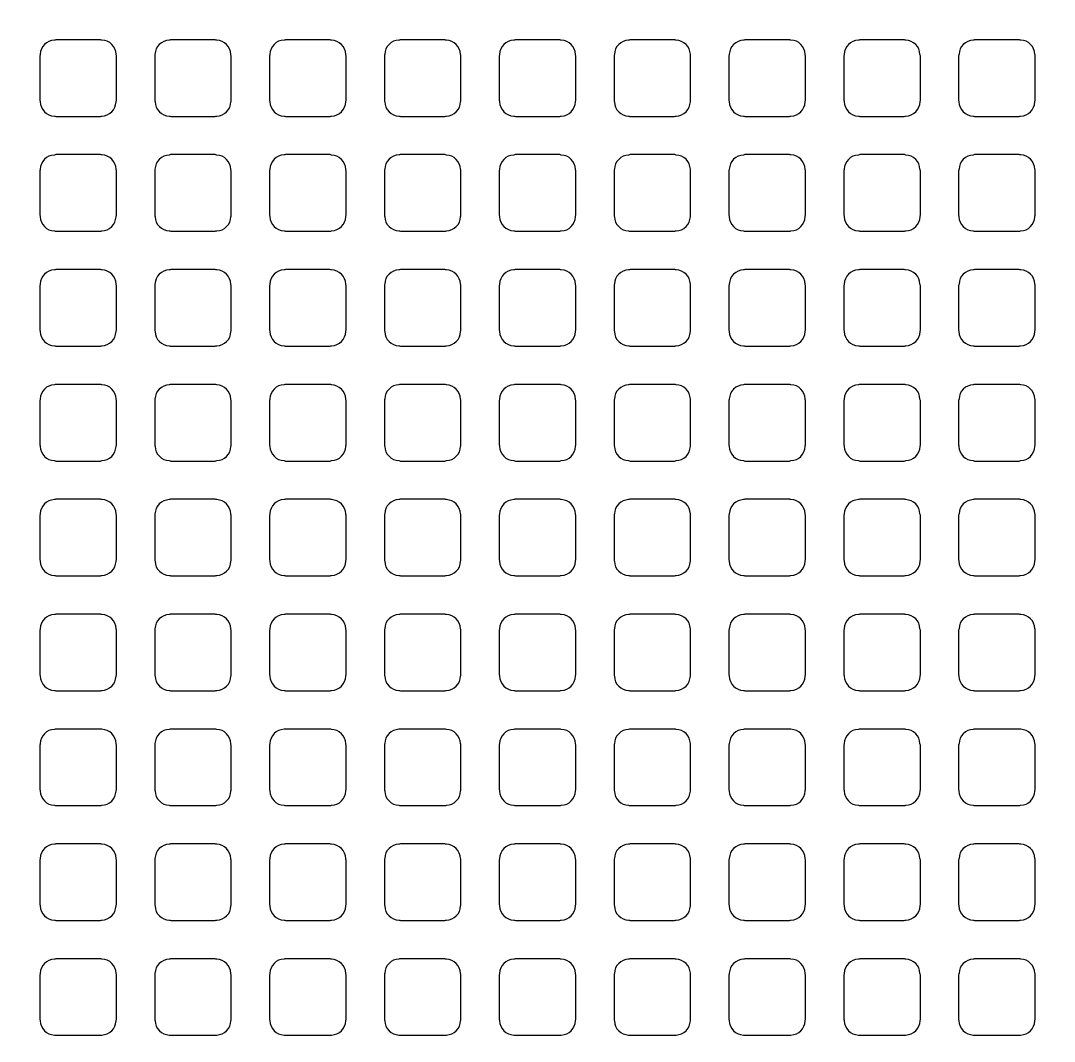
# Model space of a CAD drawing. Extents: x 0 to 248, y 0 to 175.
# Drawn here: x 87.295 to 88.666, y 141.885 to 143.239 of the extents above; entities that cross this region are included whole.
import ezdxf

# ---------------------------------------------------------------- set-up
doc = ezdxf.new("R2010")
doc.units = 0
doc.layers.add('gbr-dxf', color=7, linetype='Continuous')

msp = doc.modelspace()

# ---------------------------------------------------------------- linework, layer by layer
at = {"layer": 'gbr-dxf', "linetype": 'Continuous'}
for points in [[(90.6261, 141.6599), (89.0545, 143.2315, -0.013659), (89.0516, 143.2343, -0.077228), (87.4341, 145.4462, -0.009209), (87.433, 145.4484), (87.2735, 145.7594, -0.008596)], [(87.2755, 145.3647, 0.006915), (87.3941, 145.1431, 0.283708), (87.4129, 145.1336, -0.042373), (87.4133, 145.1336), (87.438, 145.1366, -0.318565), (87.4639, 145.1226, 0.008601), (87.6205, 144.8539, -0.030858), (87.6221, 144.8512, 0.00782), (87.7725, 144.6118, -0.028261), (87.774, 144.6095, 0.034835), (88.5327, 143.604, -0.014848), (88.5336, 143.6031, 0.017277), (88.96, 143.146, -0.023954), (88.9618, 143.1444), (89.3066, 142.7996), (89.3068, 142.7993), (89.4463, 142.6599), (89.4465, 142.6596), (89.9162, 142.19), (89.9164, 142.1897), (90.0559, 142.0503), (90.0561, 142.05), (90.5258, 141.5804)]]:
    msp.add_lwpolyline(points, format="xyb", dxfattribs=at)
for points in [[(87.3202, 143.1329, -0.098843), (87.3206, 143.131, 0.393729), (87.3395, 143.1121, -0.09841), (87.3414, 143.1117), (87.4006, 143.1117, -0.095462), (87.4024, 143.1121, 0.393729), (87.4213, 143.1309, -0.09841), (87.4218, 143.1328), (87.4218, 143.1923, -0.089302), (87.4214, 143.194, 0.393729), (87.4025, 143.2129, -0.088868), (87.4008, 143.2132), (87.3413, 143.2132, -0.092621), (87.3395, 143.2128, 0.393729), (87.3207, 143.194, -0.101678), (87.3202, 143.192)], [(87.4726, 143.1331, -0.10699), (87.4731, 143.131, 0.393729), (87.4919, 143.1121, -0.104195), (87.494, 143.1117), (87.5529, 143.1117, -0.101214), (87.5549, 143.1121, 0.393729), (87.5738, 143.131, -0.101678), (87.5742, 143.1329), (87.5742, 143.1919, -0.104567), (87.5737, 143.1939, 0.393729), (87.5549, 143.2128, -0.095482), (87.553, 143.2132), (87.4938, 143.2132, -0.098843), (87.4919, 143.2128, 0.393729), (87.473, 143.1939, -0.09841), (87.4726, 143.192)], [(87.625, 143.1328, -0.095462), (87.6255, 143.131, 0.393729), (87.6443, 143.1121, -0.101678), (87.6463, 143.1117), (87.7054, 143.1117, -0.098843), (87.7073, 143.1121, 0.393729), (87.7261, 143.131, -0.101678), (87.7266, 143.1329), (87.7266, 143.1919, -0.104567), (87.7261, 143.1939, 0.393729), (87.7072, 143.2128, -0.09841), (87.7053, 143.2132), (87.6461, 143.2132, -0.089302), (87.6443, 143.2129, 0.393729), (87.6255, 143.194, -0.09841), (87.625, 143.1921)], [(87.7774, 143.1329, -0.098843), (87.7779, 143.131, 0.393729), (87.7967, 143.1121, -0.101678), (87.7987, 143.1117), (87.8578, 143.1117, -0.098843), (87.8597, 143.1121, 0.393729), (87.8785, 143.131, -0.09841), (87.879, 143.1329), (87.879, 143.192, -0.101214), (87.8785, 143.1939, 0.393729), (87.8596, 143.2128, -0.09841), (87.8577, 143.2132), (87.7985, 143.2132, -0.089302), (87.7967, 143.2129, 0.393729), (87.7779, 143.194, -0.101678), (87.7774, 143.192)], [(87.9298, 143.133, -0.104567), (87.9303, 143.131, 0.393729), (87.9491, 143.1121, -0.104195), (87.9512, 143.1117), (88.0101, 143.1117, -0.101214), (88.0121, 143.1121, 0.393729), (88.031, 143.131, -0.092282), (88.0314, 143.1328), (88.0314, 143.1921, -0.095462), (88.0309, 143.1939, 0.393729), (88.0121, 143.2128, -0.095482), (88.0102, 143.2132), (87.951, 143.2132, -0.098843), (87.9491, 143.2128, 0.393729), (87.9302, 143.1939, -0.095482), (87.9298, 143.1921)], [(88.0822, 143.1328, -0.098843), (88.0826, 143.1309, 0.393729), (88.1015, 143.1121, -0.095482), (88.1033, 143.1117), (88.1625, 143.1117, -0.104567), (88.1645, 143.1121, 0.393729), (88.1834, 143.131, -0.09841), (88.1838, 143.1329), (88.1838, 143.192, -0.101214), (88.1834, 143.194, 0.393729), (88.1645, 143.2128, -0.092282), (88.1627, 143.2132), (88.1033, 143.2132, -0.095462), (88.1015, 143.2128, 0.393729), (88.0826, 143.1939, -0.101678), (88.0822, 143.192)], [(88.2346, 143.1328, -0.092621), (88.235, 143.131, 0.393729), (88.2539, 143.1121, -0.09841), (88.2558, 143.1117), (88.315, 143.1117, -0.095462), (88.3168, 143.1121, 0.393729), (88.3357, 143.1309, -0.104195), (88.3362, 143.1329), (88.3362, 143.1921, -0.095462), (88.3358, 143.194, 0.393729), (88.3169, 143.2129, -0.088868), (88.3152, 143.2132), (88.2557, 143.2132, -0.092621), (88.2539, 143.2128, 0.393729), (88.2351, 143.194, -0.095482), (88.2346, 143.1921)], [(88.387, 143.133, -0.101214), (88.3875, 143.131, 0.393729), (88.4063, 143.1121, -0.104195), (88.4084, 143.1117), (88.4673, 143.1117, -0.101214), (88.4693, 143.1121, 0.393729), (88.4882, 143.131, -0.095482), (88.4886, 143.1328), (88.4886, 143.192, -0.098843), (88.4881, 143.1939, 0.393729), (88.4693, 143.2128, -0.095482), (88.4674, 143.2132), (88.4082, 143.2132, -0.098843), (88.4063, 143.2128, 0.393729), (88.3874, 143.1939, -0.092282), (88.387, 143.1921)], [(88.5394, 143.1329, -0.098843), (88.5398, 143.131, 0.393729), (88.5587, 143.1121, -0.09841), (88.5606, 143.1117), (88.6198, 143.1117, -0.095462), (88.6216, 143.1121, 0.393729), (88.6405, 143.1309, -0.09841), (88.641, 143.1328), (88.641, 143.1923, -0.089302), (88.6406, 143.194, 0.393729), (88.6217, 143.2129, -0.088868), (88.62, 143.2132), (88.5605, 143.2132, -0.092621), (88.5587, 143.2128, 0.393729), (88.5399, 143.194, -0.101678), (88.5394, 143.192)], [(87.3202, 142.9805, -0.098843), (87.3206, 142.9786, 0.393729), (87.3395, 142.9597, -0.095482), (87.3413, 142.9593), (87.4007, 142.9593, -0.092621), (87.4024, 142.9597, 0.393729), (87.4213, 142.9785, -0.09841), (87.4218, 142.9804), (87.4218, 143.0399, -0.089302), (87.4214, 143.0416, 0.393729), (87.4025, 143.0605, -0.092282), (87.4007, 143.0609), (87.3414, 143.0609, -0.095462), (87.3395, 143.0604, 0.393729), (87.3207, 143.0416, -0.101678), (87.3202, 143.0396)], [(87.4726, 142.9807, -0.10699), (87.4731, 142.9786, 0.393729), (87.4919, 142.9597, -0.101678), (87.4939, 142.9593), (87.553, 142.9593, -0.098843), (87.5549, 142.9597, 0.393729), (87.5738, 142.9786, -0.101678), (87.5742, 142.9805), (87.5742, 143.0395, -0.104567), (87.5737, 143.0415, 0.393729), (87.5549, 143.0604, -0.09841), (87.553, 143.0609), (87.4938, 143.0609, -0.101214), (87.4919, 143.0604, 0.393729), (87.473, 143.0415, -0.09841), (87.4726, 143.0396)], [(87.625, 142.9804, -0.095462), (87.6255, 142.9786, 0.393729), (87.6443, 142.9597, -0.09841), (87.6462, 142.9593), (87.7054, 142.9593, -0.095462), (87.7073, 142.9597, 0.393729), (87.7261, 142.9786, -0.101678), (87.7266, 142.9805), (87.7266, 143.0395, -0.104567), (87.7261, 143.0415, 0.393729), (87.7072, 143.0604, -0.101678), (87.7053, 143.0609), (87.6461, 143.0609, -0.092621), (87.6443, 143.0605, 0.393729), (87.6255, 143.0416, -0.09841), (87.625, 143.0397)], [(87.7774, 142.9805, -0.098843), (87.7779, 142.9786, 0.393729), (87.7967, 142.9597, -0.09841), (87.7986, 142.9593), (87.8578, 142.9593, -0.095462), (87.8597, 142.9597, 0.393729), (87.8785, 142.9786, -0.09841), (87.879, 142.9805), (87.879, 143.0396, -0.101214), (87.8785, 143.0415, 0.393729), (87.8596, 143.0604, -0.101678), (87.8577, 143.0609), (87.7985, 143.0609, -0.092621), (87.7967, 143.0605, 0.393729), (87.7779, 143.0416, -0.101678), (87.7774, 143.0396)], [(87.9298, 142.9806, -0.104567), (87.9303, 142.9786, 0.393729), (87.9491, 142.9597, -0.101678), (87.9511, 142.9593), (88.0102, 142.9593, -0.098843), (88.0121, 142.9597, 0.393729), (88.031, 142.9786, -0.092282), (88.0314, 142.9804), (88.0314, 143.0397, -0.095462), (88.0309, 143.0415, 0.393729), (88.0121, 143.0604, -0.09841), (88.0102, 143.0609), (87.951, 143.0609, -0.101214), (87.9491, 143.0604, 0.393729), (87.9302, 143.0415, -0.095482), (87.9298, 143.0397)], [(88.0822, 142.9804, -0.098843), (88.0826, 142.9785, 0.393729), (88.1015, 142.9597, -0.092282), (88.1033, 142.9593), (88.1626, 142.9593, -0.101214), (88.1645, 142.9597, 0.393729), (88.1834, 142.9786, -0.09841), (88.1838, 142.9805), (88.1838, 143.0396, -0.101214), (88.1834, 143.0416, 0.393729), (88.1645, 143.0604, -0.095482), (88.1626, 143.0609), (88.1034, 143.0609, -0.098843), (88.1015, 143.0604, 0.393729), (88.0826, 143.0415, -0.101678), (88.0822, 143.0396)], [(88.2346, 142.9804, -0.092621), (88.235, 142.9786, 0.393729), (88.2539, 142.9597, -0.095482), (88.2557, 142.9593), (88.3151, 142.9593, -0.092621), (88.3168, 142.9597, 0.393729), (88.3357, 142.9785, -0.104195), (88.3362, 142.9805), (88.3362, 143.0397, -0.095462), (88.3358, 143.0416, 0.393729), (88.3169, 143.0605, -0.092282), (88.3151, 143.0609), (88.2558, 143.0609, -0.095462), (88.2539, 143.0604, 0.393729), (88.2351, 143.0416, -0.095482), (88.2346, 143.0397)], [(88.387, 142.9806, -0.101214), (88.3875, 142.9786, 0.393729), (88.4063, 142.9597, -0.101678), (88.4083, 142.9593), (88.4674, 142.9593, -0.098843), (88.4693, 142.9597, 0.393729), (88.4882, 142.9786, -0.095482), (88.4886, 142.9804), (88.4886, 143.0396, -0.098843), (88.4881, 143.0415, 0.393729), (88.4693, 143.0604, -0.09841), (88.4674, 143.0609), (88.4082, 143.0609, -0.101214), (88.4063, 143.0604, 0.393729), (88.3874, 143.0415, -0.092282), (88.387, 143.0397)], [(88.5394, 142.9805, -0.098843), (88.5398, 142.9786, 0.393729), (88.5587, 142.9597, -0.095482), (88.5605, 142.9593), (88.6199, 142.9593, -0.092621), (88.6216, 142.9597, 0.393729), (88.6405, 142.9785, -0.09841), (88.641, 142.9804), (88.641, 143.0399, -0.089302), (88.6406, 143.0416, 0.393729), (88.6217, 143.0605, -0.092282), (88.6199, 143.0609), (88.5606, 143.0609, -0.095462), (88.5587, 143.0604, 0.393729), (88.5399, 143.0416, -0.101678), (88.5394, 143.0396)], [(87.3202, 142.8281, -0.098843), (87.3206, 142.8262, 0.393729), (87.3395, 142.8073, -0.092282), (87.3413, 142.8069), (87.4007, 142.8069, -0.089302), (87.4024, 142.8073, 0.393729), (87.4213, 142.8261, -0.09841), (87.4218, 142.828), (87.4218, 142.8875, -0.089302), (87.4214, 142.8892, 0.393729), (87.4025, 142.9081, -0.095482), (87.4007, 142.9085), (87.3414, 142.9085, -0.098843), (87.3395, 142.908, 0.393729), (87.3207, 142.8892, -0.101678), (87.3202, 142.8872)], [(87.4726, 142.8283, -0.10699), (87.4731, 142.8262, 0.393729), (87.4919, 142.8073, -0.09841), (87.4938, 142.8069), (87.553, 142.8069, -0.095462), (87.5549, 142.8073, 0.393729), (87.5738, 142.8262, -0.101678), (87.5742, 142.8281), (87.5742, 142.8871, -0.104567), (87.5737, 142.8891, 0.393729), (87.5549, 142.908, -0.101678), (87.5529, 142.9085), (87.4939, 142.9085, -0.104567), (87.4919, 142.908, 0.393729), (87.473, 142.8891, -0.09841), (87.4726, 142.8872)], [(87.625, 142.828, -0.095462), (87.6255, 142.8262, 0.393729), (87.6443, 142.8073, -0.095482), (87.6462, 142.8069), (87.7055, 142.8069, -0.092621), (87.7073, 142.8073, 0.393729), (87.7261, 142.8262, -0.101678), (87.7266, 142.8281), (87.7266, 142.8871, -0.104567), (87.7261, 142.8891, 0.393729), (87.7072, 142.908, -0.104195), (87.7052, 142.9085), (87.6462, 142.9085, -0.095462), (87.6443, 142.9081, 0.393729), (87.6255, 142.8892, -0.09841), (87.625, 142.8873)], [(87.7774, 142.8281, -0.098843), (87.7779, 142.8262, 0.393729), (87.7967, 142.8073, -0.095482), (87.7986, 142.8069), (87.8579, 142.8069, -0.092621), (87.8597, 142.8073, 0.393729), (87.8785, 142.8262, -0.09841), (87.879, 142.8281), (87.879, 142.8872, -0.101214), (87.8785, 142.8891, 0.393729), (87.8596, 142.908, -0.104195), (87.8576, 142.9085), (87.7986, 142.9085, -0.095462), (87.7967, 142.9081, 0.393729), (87.7779, 142.8892, -0.101678), (87.7774, 142.8872)], [(87.9298, 142.8282, -0.104567), (87.9303, 142.8262, 0.393729), (87.9491, 142.8073, -0.09841), (87.951, 142.8069), (88.0102, 142.8069, -0.095462), (88.0121, 142.8073, 0.393729), (88.031, 142.8262, -0.092282), (88.0314, 142.828), (88.0314, 142.8873, -0.095462), (88.0309, 142.8891, 0.393729), (88.0121, 142.908, -0.101678), (88.0101, 142.9085), (87.9511, 142.9085, -0.104567), (87.9491, 142.908, 0.393729), (87.9302, 142.8891, -0.095482), (87.9298, 142.8873)], [(88.0822, 142.828, -0.098843), (88.0826, 142.8261, 0.393729), (88.1015, 142.8073, -0.088868), (88.1032, 142.8069), (88.1626, 142.8069, -0.098843), (88.1645, 142.8073, 0.393729), (88.1834, 142.8262, -0.09841), (88.1838, 142.8281), (88.1838, 142.8872, -0.101214), (88.1834, 142.8892, 0.393729), (88.1645, 142.908, -0.09841), (88.1626, 142.9085), (88.1034, 142.9085, -0.101214), (88.1015, 142.908, 0.393729), (88.0826, 142.8891, -0.101678), (88.0822, 142.8872)], [(88.2346, 142.828, -0.092621), (88.235, 142.8262, 0.393729), (88.2539, 142.8073, -0.092282), (88.2557, 142.8069), (88.3151, 142.8069, -0.089302), (88.3168, 142.8073, 0.393729), (88.3357, 142.8261, -0.104195), (88.3362, 142.8281), (88.3362, 142.8873, -0.095462), (88.3358, 142.8892, 0.393729), (88.3169, 142.9081, -0.095482), (88.3151, 142.9085), (88.2558, 142.9085, -0.098843), (88.2539, 142.908, 0.393729), (88.2351, 142.8892, -0.095482), (88.2346, 142.8873)], [(88.387, 142.8282, -0.101214), (88.3875, 142.8262, 0.393729), (88.4063, 142.8073, -0.09841), (88.4082, 142.8069), (88.4674, 142.8069, -0.095462), (88.4693, 142.8073, 0.393729), (88.4882, 142.8262, -0.095482), (88.4886, 142.828), (88.4886, 142.8872, -0.098843), (88.4881, 142.8891, 0.393729), (88.4693, 142.908, -0.101678), (88.4673, 142.9085), (88.4083, 142.9085, -0.104567), (88.4063, 142.908, 0.393729), (88.3874, 142.8891, -0.092282), (88.387, 142.8873)], [(88.5394, 142.8281, -0.098843), (88.5398, 142.8262, 0.393729), (88.5587, 142.8073, -0.092282), (88.5605, 142.8069), (88.6199, 142.8069, -0.089302), (88.6216, 142.8073, 0.393729), (88.6405, 142.8261, -0.09841), (88.641, 142.828), (88.641, 142.8875, -0.089302), (88.6406, 142.8892, 0.393729), (88.6217, 142.9081, -0.095482), (88.6199, 142.9085), (88.5606, 142.9085, -0.098843), (88.5587, 142.908, 0.393729), (88.5399, 142.8892, -0.101678), (88.5394, 142.8872)], [(87.3202, 142.6757, -0.098843), (87.3206, 142.6738, 0.393729), (87.3395, 142.6549, -0.101678), (87.3414, 142.6544), (87.4005, 142.6544, -0.098843), (87.4024, 142.6549, 0.393729), (87.4213, 142.6737, -0.09841), (87.4218, 142.6756), (87.4218, 142.7351, -0.089302), (87.4214, 142.7368, 0.393729), (87.4025, 142.7557, -0.09841), (87.4006, 142.7561), (87.3415, 142.7561, -0.101214), (87.3395, 142.7556, 0.393729), (87.3207, 142.7368, -0.101678), (87.3202, 142.7348)], [(87.4726, 142.6759, -0.10699), (87.4731, 142.6738, 0.393729), (87.4919, 142.6549, -0.107228), (87.494, 142.6544), (87.5529, 142.6544, -0.104567), (87.5549, 142.6549, 0.393729), (87.5738, 142.6738, -0.101678), (87.5742, 142.6757), (87.5742, 142.7347, -0.104567), (87.5737, 142.7367, 0.393729), (87.5549, 142.7556, -0.104195), (87.5529, 142.7561), (87.4939, 142.7561, -0.10699), (87.4919, 142.7556, 0.393729), (87.473, 142.7367, -0.09841), (87.4726, 142.7348)], [(87.625, 142.6756, -0.095462), (87.6255, 142.6738, 0.393729), (87.6443, 142.6549, -0.104195), (87.6463, 142.6544), (87.7053, 142.6544, -0.101214), (87.7073, 142.6549, 0.393729), (87.7261, 142.6738, -0.101678), (87.7266, 142.6757), (87.7266, 142.7347, -0.104567), (87.7261, 142.7367, 0.393729), (87.7072, 142.7556, -0.107228), (87.7052, 142.7561), (87.6462, 142.7561, -0.098843), (87.6443, 142.7557, 0.393729), (87.6255, 142.7368, -0.09841), (87.625, 142.7349)], [(87.7774, 142.6757, -0.098843), (87.7779, 142.6738, 0.393729), (87.7967, 142.6549, -0.104195), (87.7987, 142.6544), (87.8577, 142.6544, -0.101214), (87.8597, 142.6549, 0.393729), (87.8785, 142.6738, -0.09841), (87.879, 142.6757), (87.879, 142.7348, -0.101214), (87.8785, 142.7367, 0.393729), (87.8596, 142.7556, -0.107228), (87.8576, 142.7561), (87.7986, 142.7561, -0.098843), (87.7967, 142.7557, 0.393729), (87.7779, 142.7368, -0.101678), (87.7774, 142.7348)], [(87.9298, 142.6758, -0.104567), (87.9303, 142.6738, 0.393729), (87.9491, 142.6549, -0.107228), (87.9512, 142.6544), (88.0101, 142.6544, -0.104567), (88.0121, 142.6549, 0.393729), (88.031, 142.6738, -0.092282), (88.0314, 142.6756), (88.0314, 142.7349, -0.095462), (88.0309, 142.7367, 0.393729), (88.0121, 142.7556, -0.104195), (88.0101, 142.7561), (87.9511, 142.7561, -0.10699), (87.9491, 142.7556, 0.393729), (87.9302, 142.7367, -0.095482), (87.9298, 142.7349)], [(88.0822, 142.6756, -0.098843), (88.0826, 142.6737, 0.393729), (88.1015, 142.6549, -0.09841), (88.1034, 142.6544), (88.1625, 142.6544, -0.10699), (88.1645, 142.6549, 0.393729), (88.1834, 142.6738, -0.09841), (88.1838, 142.6757), (88.1838, 142.7348, -0.101214), (88.1834, 142.7368, 0.393729), (88.1645, 142.7556, -0.101678), (88.1625, 142.7561), (88.1035, 142.7561, -0.104567), (88.1015, 142.7556, 0.393729), (88.0826, 142.7367, -0.101678), (88.0822, 142.7348)], [(88.2346, 142.6756, -0.092621), (88.235, 142.6738, 0.393729), (88.2539, 142.6549, -0.101678), (88.2558, 142.6544), (88.3149, 142.6544, -0.098843), (88.3168, 142.6549, 0.393729), (88.3357, 142.6737, -0.104195), (88.3362, 142.6757), (88.3362, 142.7349, -0.095462), (88.3358, 142.7368, 0.393729), (88.3169, 142.7557, -0.09841), (88.315, 142.7561), (88.2559, 142.7561, -0.101214), (88.2539, 142.7556, 0.393729), (88.2351, 142.7368, -0.095482), (88.2346, 142.7349)], [(88.387, 142.6758, -0.101214), (88.3875, 142.6738, 0.393729), (88.4063, 142.6549, -0.107228), (88.4084, 142.6544), (88.4673, 142.6544, -0.104567), (88.4693, 142.6549, 0.393729), (88.4882, 142.6738, -0.095482), (88.4886, 142.6756), (88.4886, 142.7348, -0.098843), (88.4881, 142.7367, 0.393729), (88.4693, 142.7556, -0.104195), (88.4673, 142.7561), (88.4083, 142.7561, -0.10699), (88.4063, 142.7556, 0.393729), (88.3874, 142.7367, -0.092282), (88.387, 142.7349)], [(88.5394, 142.6757, -0.098843), (88.5398, 142.6738, 0.393729), (88.5587, 142.6549, -0.101678), (88.5606, 142.6544), (88.6197, 142.6544, -0.098843), (88.6216, 142.6549, 0.393729), (88.6405, 142.6737, -0.09841), (88.641, 142.6756), (88.641, 142.7351, -0.089302), (88.6406, 142.7368, 0.393729), (88.6217, 142.7557, -0.09841), (88.6198, 142.7561), (88.5607, 142.7561, -0.101214), (88.5587, 142.7556, 0.393729), (88.5399, 142.7368, -0.101678), (88.5394, 142.7348)], [(87.3202, 142.5233, -0.098843), (87.3206, 142.5214, 0.393729), (87.3395, 142.5025, -0.09841), (87.3414, 142.5021), (87.4006, 142.5021, -0.095462), (87.4024, 142.5025, 0.393729), (87.4213, 142.5213, -0.09841), (87.4218, 142.5232), (87.4218, 142.5827, -0.089302), (87.4214, 142.5844, 0.393729), (87.4025, 142.6033, -0.088868), (87.4008, 142.6036), (87.3413, 142.6036, -0.092621), (87.3395, 142.6032, 0.393729), (87.3207, 142.5844, -0.101678), (87.3202, 142.5824)], [(87.4726, 142.5235, -0.10699), (87.4731, 142.5214, 0.393729), (87.4919, 142.5025, -0.104195), (87.494, 142.5021), (87.5529, 142.5021, -0.101214), (87.5549, 142.5025, 0.393729), (87.5738, 142.5214, -0.101678), (87.5742, 142.5233), (87.5742, 142.5823, -0.104567), (87.5737, 142.5843, 0.393729), (87.5549, 142.6032, -0.095482), (87.553, 142.6036), (87.4938, 142.6036, -0.098843), (87.4919, 142.6032, 0.393729), (87.473, 142.5843, -0.09841), (87.4726, 142.5824)], [(87.625, 142.5232, -0.095462), (87.6255, 142.5214, 0.393729), (87.6443, 142.5025, -0.101678), (87.6463, 142.5021), (87.7054, 142.5021, -0.098843), (87.7073, 142.5025, 0.393729), (87.7261, 142.5214, -0.101678), (87.7266, 142.5233), (87.7266, 142.5823, -0.104567), (87.7261, 142.5843, 0.393729), (87.7072, 142.6032, -0.09841), (87.7053, 142.6036), (87.6461, 142.6036, -0.089302), (87.6443, 142.6033, 0.393729), (87.6255, 142.5844, -0.09841), (87.625, 142.5825)], [(87.7774, 142.5233, -0.098843), (87.7779, 142.5214, 0.393729), (87.7967, 142.5025, -0.101678), (87.7987, 142.5021), (87.8578, 142.5021, -0.098843), (87.8597, 142.5025, 0.393729), (87.8785, 142.5214, -0.09841), (87.879, 142.5233), (87.879, 142.5824, -0.101214), (87.8785, 142.5843, 0.393729), (87.8596, 142.6032, -0.09841), (87.8577, 142.6036), (87.7985, 142.6036, -0.089302), (87.7967, 142.6033, 0.393729), (87.7779, 142.5844, -0.101678), (87.7774, 142.5824)], [(87.9298, 142.5234, -0.104567), (87.9303, 142.5214, 0.393729), (87.9491, 142.5025, -0.104195), (87.9512, 142.5021), (88.0101, 142.5021, -0.101214), (88.0121, 142.5025, 0.393729), (88.031, 142.5214, -0.092282), (88.0314, 142.5232), (88.0314, 142.5825, -0.095462), (88.0309, 142.5843, 0.393729), (88.0121, 142.6032, -0.095482), (88.0102, 142.6036), (87.951, 142.6036, -0.098843), (87.9491, 142.6032, 0.393729), (87.9302, 142.5843, -0.095482), (87.9298, 142.5825)], [(88.0822, 142.5232, -0.098843), (88.0826, 142.5213, 0.393729), (88.1015, 142.5025, -0.095482), (88.1033, 142.5021), (88.1625, 142.5021, -0.104567), (88.1645, 142.5025, 0.393729), (88.1834, 142.5214, -0.09841), (88.1838, 142.5233), (88.1838, 142.5824, -0.101214), (88.1834, 142.5844, 0.393729), (88.1645, 142.6032, -0.092282), (88.1627, 142.6036), (88.1033, 142.6036, -0.095462), (88.1015, 142.6032, 0.393729), (88.0826, 142.5843, -0.101678), (88.0822, 142.5824)], [(88.2346, 142.5232, -0.092621), (88.235, 142.5214, 0.393729), (88.2539, 142.5025, -0.09841), (88.2558, 142.5021), (88.315, 142.5021, -0.095462), (88.3168, 142.5025, 0.393729), (88.3357, 142.5213, -0.104195), (88.3362, 142.5233), (88.3362, 142.5825, -0.095462), (88.3358, 142.5844, 0.393729), (88.3169, 142.6033, -0.088868), (88.3152, 142.6036), (88.2557, 142.6036, -0.092621), (88.2539, 142.6032, 0.393729), (88.2351, 142.5844, -0.095482), (88.2346, 142.5825)], [(88.387, 142.5234, -0.101214), (88.3875, 142.5214, 0.393729), (88.4063, 142.5025, -0.104195), (88.4084, 142.5021), (88.4673, 142.5021, -0.101214), (88.4693, 142.5025, 0.393729), (88.4882, 142.5214, -0.095482), (88.4886, 142.5232), (88.4886, 142.5824, -0.098843), (88.4881, 142.5843, 0.393729), (88.4693, 142.6032, -0.095482), (88.4674, 142.6036), (88.4082, 142.6036, -0.098843), (88.4063, 142.6032, 0.393729), (88.3874, 142.5843, -0.092282), (88.387, 142.5825)], [(88.5394, 142.5233, -0.098843), (88.5398, 142.5214, 0.393729), (88.5587, 142.5025, -0.09841), (88.5606, 142.5021), (88.6198, 142.5021, -0.095462), (88.6216, 142.5025, 0.393729), (88.6405, 142.5213, -0.09841), (88.641, 142.5232), (88.641, 142.5827, -0.089302), (88.6406, 142.5844, 0.393729), (88.6217, 142.6033, -0.088868), (88.62, 142.6036), (88.5605, 142.6036, -0.092621), (88.5587, 142.6032, 0.393729), (88.5399, 142.5844, -0.101678), (88.5394, 142.5824)], [(87.3202, 142.3709, -0.098843), (87.3206, 142.369, 0.393729), (87.3395, 142.3501, -0.095482), (87.3413, 142.3497), (87.4007, 142.3497, -0.092621), (87.4024, 142.3501, 0.393729), (87.4213, 142.3689, -0.09841), (87.4218, 142.3708), (87.4218, 142.4303, -0.089302), (87.4214, 142.432, 0.393729), (87.4025, 142.4509, -0.092282), (87.4007, 142.4513), (87.3414, 142.4513, -0.095462), (87.3395, 142.4508, 0.393729), (87.3207, 142.432, -0.101678), (87.3202, 142.43)], [(87.4726, 142.3711, -0.10699), (87.4731, 142.369, 0.393729), (87.4919, 142.3501, -0.101678), (87.4939, 142.3497), (87.553, 142.3497, -0.098843), (87.5549, 142.3501, 0.393729), (87.5738, 142.369, -0.101678), (87.5742, 142.3709), (87.5742, 142.4299, -0.104567), (87.5737, 142.4319, 0.393729), (87.5549, 142.4508, -0.09841), (87.553, 142.4513), (87.4938, 142.4513, -0.101214), (87.4919, 142.4508, 0.393729), (87.473, 142.4319, -0.09841), (87.4726, 142.43)], [(87.625, 142.3708, -0.095462), (87.6255, 142.369, 0.393729), (87.6443, 142.3501, -0.09841), (87.6462, 142.3497), (87.7054, 142.3497, -0.095462), (87.7073, 142.3501, 0.393729), (87.7261, 142.369, -0.101678), (87.7266, 142.3709), (87.7266, 142.4299, -0.104567), (87.7261, 142.4319, 0.393729), (87.7072, 142.4508, -0.101678), (87.7053, 142.4513), (87.6461, 142.4513, -0.092621), (87.6443, 142.4509, 0.393729), (87.6255, 142.432, -0.09841), (87.625, 142.4301)], [(87.7774, 142.3709, -0.098843), (87.7779, 142.369, 0.393729), (87.7967, 142.3501, -0.09841), (87.7986, 142.3497), (87.8578, 142.3497, -0.095462), (87.8597, 142.3501, 0.393729), (87.8785, 142.369, -0.09841), (87.879, 142.3709), (87.879, 142.43, -0.101214), (87.8785, 142.4319, 0.393729), (87.8596, 142.4508, -0.101678), (87.8577, 142.4513), (87.7985, 142.4513, -0.092621), (87.7967, 142.4509, 0.393729), (87.7779, 142.432, -0.101678), (87.7774, 142.43)], [(87.9298, 142.371, -0.104567), (87.9303, 142.369, 0.393729), (87.9491, 142.3501, -0.101678), (87.9511, 142.3497), (88.0102, 142.3497, -0.098843), (88.0121, 142.3501, 0.393729), (88.031, 142.369, -0.092282), (88.0314, 142.3708), (88.0314, 142.4301, -0.095462), (88.0309, 142.4319, 0.393729), (88.0121, 142.4508, -0.09841), (88.0102, 142.4513), (87.951, 142.4513, -0.101214), (87.9491, 142.4508, 0.393729), (87.9302, 142.4319, -0.095482), (87.9298, 142.4301)], [(88.0822, 142.3708, -0.098843), (88.0826, 142.3689, 0.393729), (88.1015, 142.3501, -0.092282), (88.1033, 142.3497), (88.1626, 142.3497, -0.101214), (88.1645, 142.3501, 0.393729), (88.1834, 142.369, -0.09841), (88.1838, 142.3709), (88.1838, 142.43, -0.101214), (88.1834, 142.432, 0.393729), (88.1645, 142.4508, -0.095482), (88.1626, 142.4513), (88.1034, 142.4513, -0.098843), (88.1015, 142.4508, 0.393729), (88.0826, 142.4319, -0.101678), (88.0822, 142.43)], [(88.2346, 142.3708, -0.092621), (88.235, 142.369, 0.393729), (88.2539, 142.3501, -0.095482), (88.2557, 142.3497), (88.3151, 142.3497, -0.092621), (88.3168, 142.3501, 0.393729), (88.3357, 142.3689, -0.104195), (88.3362, 142.3709), (88.3362, 142.4301, -0.095462), (88.3358, 142.432, 0.393729), (88.3169, 142.4509, -0.092282), (88.3151, 142.4513), (88.2558, 142.4513, -0.095462), (88.2539, 142.4508, 0.393729), (88.2351, 142.432, -0.095482), (88.2346, 142.4301)], [(88.387, 142.371, -0.101214), (88.3875, 142.369, 0.393729), (88.4063, 142.3501, -0.101678), (88.4083, 142.3497), (88.4674, 142.3497, -0.098843), (88.4693, 142.3501, 0.393729), (88.4882, 142.369, -0.095482), (88.4886, 142.3708), (88.4886, 142.43, -0.098843), (88.4881, 142.4319, 0.393729), (88.4693, 142.4508, -0.09841), (88.4674, 142.4513), (88.4082, 142.4513, -0.101214), (88.4063, 142.4508, 0.393729), (88.3874, 142.4319, -0.092282), (88.387, 142.4301)], [(88.5394, 142.3709, -0.098843), (88.5398, 142.369, 0.393729), (88.5587, 142.3501, -0.095482), (88.5605, 142.3497), (88.6199, 142.3497, -0.092621), (88.6216, 142.3501, 0.393729), (88.6405, 142.3689, -0.09841), (88.641, 142.3708), (88.641, 142.4303, -0.089302), (88.6406, 142.432, 0.393729), (88.6217, 142.4509, -0.092282), (88.6199, 142.4513), (88.5606, 142.4513, -0.095462), (88.5587, 142.4508, 0.393729), (88.5399, 142.432, -0.101678), (88.5394, 142.43)], [(87.3202, 142.2185, -0.098843), (87.3206, 142.2166, 0.393729), (87.3395, 142.1977, -0.092282), (87.3413, 142.1973), (87.4007, 142.1973, -0.089302), (87.4024, 142.1977, 0.393729), (87.4213, 142.2165, -0.09841), (87.4218, 142.2184), (87.4218, 142.2779, -0.089302), (87.4214, 142.2796, 0.393729), (87.4025, 142.2985, -0.095482), (87.4007, 142.2989), (87.3414, 142.2989, -0.098843), (87.3395, 142.2984, 0.393729), (87.3207, 142.2796, -0.101678), (87.3202, 142.2776)], [(87.4726, 142.2187, -0.10699), (87.4731, 142.2166, 0.393729), (87.4919, 142.1977, -0.09841), (87.4938, 142.1973), (87.553, 142.1973, -0.095462), (87.5549, 142.1977, 0.393729), (87.5738, 142.2166, -0.101678), (87.5742, 142.2185), (87.5742, 142.2775, -0.104567), (87.5737, 142.2795, 0.393729), (87.5549, 142.2984, -0.101678), (87.5529, 142.2989), (87.4939, 142.2989, -0.104567), (87.4919, 142.2984, 0.393729), (87.473, 142.2795, -0.09841), (87.4726, 142.2776)], [(87.625, 142.2184, -0.095462), (87.6255, 142.2166, 0.393729), (87.6443, 142.1977, -0.095482), (87.6462, 142.1973), (87.7055, 142.1973, -0.092621), (87.7073, 142.1977, 0.393729), (87.7261, 142.2166, -0.101678), (87.7266, 142.2185), (87.7266, 142.2775, -0.104567), (87.7261, 142.2795, 0.393729), (87.7072, 142.2984, -0.104195), (87.7052, 142.2989), (87.6462, 142.2989, -0.095462), (87.6443, 142.2985, 0.393729), (87.6255, 142.2796, -0.09841), (87.625, 142.2777)], [(87.7774, 142.2185, -0.098843), (87.7779, 142.2166, 0.393729), (87.7967, 142.1977, -0.095482), (87.7986, 142.1973), (87.8579, 142.1973, -0.092621), (87.8597, 142.1977, 0.393729), (87.8785, 142.2166, -0.09841), (87.879, 142.2185), (87.879, 142.2776, -0.101214), (87.8785, 142.2795, 0.393729), (87.8596, 142.2984, -0.104195), (87.8576, 142.2989), (87.7986, 142.2989, -0.095462), (87.7967, 142.2985, 0.393729), (87.7779, 142.2796, -0.101678), (87.7774, 142.2776)], [(87.9298, 142.2186, -0.104567), (87.9303, 142.2166, 0.393729), (87.9491, 142.1977, -0.09841), (87.951, 142.1973), (88.0102, 142.1973, -0.095462), (88.0121, 142.1977, 0.393729), (88.031, 142.2166, -0.092282), (88.0314, 142.2184), (88.0314, 142.2777, -0.095462), (88.0309, 142.2795, 0.393729), (88.0121, 142.2984, -0.101678), (88.0101, 142.2989), (87.9511, 142.2989, -0.104567), (87.9491, 142.2984, 0.393729), (87.9302, 142.2795, -0.095482), (87.9298, 142.2777)], [(88.0822, 142.2184, -0.098843), (88.0826, 142.2165, 0.393729), (88.1015, 142.1977, -0.088868), (88.1032, 142.1973), (88.1626, 142.1973, -0.098843), (88.1645, 142.1977, 0.393729), (88.1834, 142.2166, -0.09841), (88.1838, 142.2185), (88.1838, 142.2776, -0.101214), (88.1834, 142.2796, 0.393729), (88.1645, 142.2984, -0.09841), (88.1626, 142.2989), (88.1034, 142.2989, -0.101214), (88.1015, 142.2984, 0.393729), (88.0826, 142.2795, -0.101678), (88.0822, 142.2776)], [(88.2346, 142.2184, -0.092621), (88.235, 142.2166, 0.393729), (88.2539, 142.1977, -0.092282), (88.2557, 142.1973), (88.3151, 142.1973, -0.089302), (88.3168, 142.1977, 0.393729), (88.3357, 142.2165, -0.104195), (88.3362, 142.2185), (88.3362, 142.2777, -0.095462), (88.3358, 142.2796, 0.393729), (88.3169, 142.2985, -0.095482), (88.3151, 142.2989), (88.2558, 142.2989, -0.098843), (88.2539, 142.2984, 0.393729), (88.2351, 142.2796, -0.095482), (88.2346, 142.2777)], [(88.387, 142.2186, -0.101214), (88.3875, 142.2166, 0.393729), (88.4063, 142.1977, -0.09841), (88.4082, 142.1973), (88.4674, 142.1973, -0.095462), (88.4693, 142.1977, 0.393729), (88.4882, 142.2166, -0.095482), (88.4886, 142.2184), (88.4886, 142.2776, -0.098843), (88.4881, 142.2795, 0.393729), (88.4693, 142.2984, -0.101678), (88.4673, 142.2989), (88.4083, 142.2989, -0.104567), (88.4063, 142.2984, 0.393729), (88.3874, 142.2795, -0.092282), (88.387, 142.2777)], [(88.5394, 142.2185, -0.098843), (88.5398, 142.2166, 0.393729), (88.5587, 142.1977, -0.092282), (88.5605, 142.1973), (88.6199, 142.1973, -0.089302), (88.6216, 142.1977, 0.393729), (88.6405, 142.2165, -0.09841), (88.641, 142.2184), (88.641, 142.2779, -0.089302), (88.6406, 142.2796, 0.393729), (88.6217, 142.2985, -0.095482), (88.6199, 142.2989), (88.5606, 142.2989, -0.098843), (88.5587, 142.2984, 0.393729), (88.5399, 142.2796, -0.101678), (88.5394, 142.2776)], [(87.3202, 142.0661, -0.098843), (87.3206, 142.0642, 0.393729), (87.3395, 142.0453, -0.101678), (87.3414, 142.0448), (87.4005, 142.0448, -0.098843), (87.4024, 142.0453, 0.393729), (87.4213, 142.0641, -0.09841), (87.4218, 142.066), (87.4218, 142.1255, -0.089302), (87.4214, 142.1272, 0.393729), (87.4025, 142.1461, -0.09841), (87.4006, 142.1465), (87.3415, 142.1465, -0.101214), (87.3395, 142.146, 0.393729), (87.3207, 142.1272, -0.101678), (87.3202, 142.1252)], [(87.4726, 142.0663, -0.10699), (87.4731, 142.0642, 0.393729), (87.4919, 142.0453, -0.107228), (87.494, 142.0448), (87.5529, 142.0448, -0.104567), (87.5549, 142.0453, 0.393729), (87.5738, 142.0642, -0.101678), (87.5742, 142.0661), (87.5742, 142.1251, -0.104567), (87.5737, 142.1271, 0.393729), (87.5549, 142.146, -0.104195), (87.5529, 142.1465), (87.4939, 142.1465, -0.10699), (87.4919, 142.146, 0.393729), (87.473, 142.1271, -0.09841), (87.4726, 142.1252)], [(87.625, 142.066, -0.095462), (87.6255, 142.0642, 0.393729), (87.6443, 142.0453, -0.104195), (87.6463, 142.0448), (87.7053, 142.0448, -0.101214), (87.7073, 142.0453, 0.393729), (87.7261, 142.0642, -0.101678), (87.7266, 142.0661), (87.7266, 142.1251, -0.104567), (87.7261, 142.1271, 0.393729), (87.7072, 142.146, -0.107228), (87.7052, 142.1465), (87.6462, 142.1465, -0.098843), (87.6443, 142.1461, 0.393729), (87.6255, 142.1272, -0.09841), (87.625, 142.1253)], [(87.7774, 142.0661, -0.098843), (87.7779, 142.0642, 0.393729), (87.7967, 142.0453, -0.104195), (87.7987, 142.0448), (87.8577, 142.0448, -0.101214), (87.8597, 142.0453, 0.393729), (87.8785, 142.0642, -0.09841), (87.879, 142.0661), (87.879, 142.1252, -0.101214), (87.8785, 142.1271, 0.393729), (87.8596, 142.146, -0.107228), (87.8576, 142.1465), (87.7986, 142.1465, -0.098843), (87.7967, 142.1461, 0.393729), (87.7779, 142.1272, -0.101678), (87.7774, 142.1252)], [(87.9298, 142.0662, -0.104567), (87.9303, 142.0642, 0.393729), (87.9491, 142.0453, -0.107228), (87.9512, 142.0448), (88.0101, 142.0448, -0.104567), (88.0121, 142.0453, 0.393729), (88.031, 142.0642, -0.092282), (88.0314, 142.066), (88.0314, 142.1253, -0.095462), (88.0309, 142.1271, 0.393729), (88.0121, 142.146, -0.104195), (88.0101, 142.1465), (87.9511, 142.1465, -0.10699), (87.9491, 142.146, 0.393729), (87.9302, 142.1271, -0.095482), (87.9298, 142.1253)], [(88.0822, 142.066, -0.098843), (88.0826, 142.0641, 0.393729), (88.1015, 142.0453, -0.09841), (88.1034, 142.0448), (88.1625, 142.0448, -0.10699), (88.1645, 142.0453, 0.393729), (88.1834, 142.0642, -0.09841), (88.1838, 142.0661), (88.1838, 142.1252, -0.101214), (88.1834, 142.1272, 0.393729), (88.1645, 142.146, -0.101678), (88.1625, 142.1465), (88.1035, 142.1465, -0.104567), (88.1015, 142.146, 0.393729), (88.0826, 142.1271, -0.101678), (88.0822, 142.1252)], [(88.2346, 142.066, -0.092621), (88.235, 142.0642, 0.393729), (88.2539, 142.0453, -0.101678), (88.2558, 142.0448), (88.3149, 142.0448, -0.098843), (88.3168, 142.0453, 0.393729), (88.3357, 142.0641, -0.104195), (88.3362, 142.0661), (88.3362, 142.1253, -0.095462), (88.3358, 142.1272, 0.393729), (88.3169, 142.1461, -0.09841), (88.315, 142.1465), (88.2559, 142.1465, -0.101214), (88.2539, 142.146, 0.393729), (88.2351, 142.1272, -0.095482), (88.2346, 142.1253)], [(88.387, 142.0662, -0.101214), (88.3875, 142.0642, 0.393729), (88.4063, 142.0453, -0.107228), (88.4084, 142.0448), (88.4673, 142.0448, -0.104567), (88.4693, 142.0453, 0.393729), (88.4882, 142.0642, -0.095482), (88.4886, 142.066), (88.4886, 142.1252, -0.098843), (88.4881, 142.1271, 0.393729), (88.4693, 142.146, -0.104195), (88.4673, 142.1465), (88.4083, 142.1465, -0.10699), (88.4063, 142.146, 0.393729), (88.3874, 142.1271, -0.092282), (88.387, 142.1253)], [(88.5394, 142.0661, -0.098843), (88.5398, 142.0642, 0.393729), (88.5587, 142.0453, -0.101678), (88.5606, 142.0448), (88.6197, 142.0448, -0.098843), (88.6216, 142.0453, 0.393729), (88.6405, 142.0641, -0.09841), (88.641, 142.066), (88.641, 142.1255, -0.089302), (88.6406, 142.1272, 0.393729), (88.6217, 142.1461, -0.09841), (88.6198, 142.1465), (88.5607, 142.1465, -0.101214), (88.5587, 142.146, 0.393729), (88.5399, 142.1272, -0.101678), (88.5394, 142.1252)], [(87.3202, 141.9137, -0.098843), (87.3206, 141.9118, 0.393729), (87.3395, 141.8929, -0.09841), (87.3414, 141.8925), (87.4006, 141.8925, -0.095462), (87.4024, 141.8929, 0.393729), (87.4213, 141.9117, -0.09841), (87.4218, 141.9136), (87.4218, 141.9731, -0.089302), (87.4214, 141.9748, 0.393729), (87.4025, 141.9937, -0.088868), (87.4008, 141.994), (87.3413, 141.994, -0.092621), (87.3395, 141.9936, 0.393729), (87.3207, 141.9748, -0.101678), (87.3202, 141.9728)], [(87.4726, 141.9139, -0.10699), (87.4731, 141.9118, 0.393729), (87.4919, 141.8929, -0.104195), (87.494, 141.8925), (87.5529, 141.8925, -0.101214), (87.5549, 141.8929, 0.393729), (87.5738, 141.9118, -0.101678), (87.5742, 141.9137), (87.5742, 141.9727, -0.104567), (87.5737, 141.9747, 0.393729), (87.5549, 141.9936, -0.095482), (87.553, 141.994), (87.4938, 141.994, -0.098843), (87.4919, 141.9936, 0.393729), (87.473, 141.9747, -0.09841), (87.4726, 141.9728)], [(87.625, 141.9136, -0.095462), (87.6255, 141.9118, 0.393729), (87.6443, 141.8929, -0.101678), (87.6463, 141.8925), (87.7054, 141.8925, -0.098843), (87.7073, 141.8929, 0.393729), (87.7261, 141.9118, -0.101678), (87.7266, 141.9137), (87.7266, 141.9727, -0.104567), (87.7261, 141.9747, 0.393729), (87.7072, 141.9936, -0.09841), (87.7053, 141.994), (87.6461, 141.994, -0.089302), (87.6443, 141.9937, 0.393729), (87.6255, 141.9748, -0.09841), (87.625, 141.9729)], [(87.7774, 141.9137, -0.098843), (87.7779, 141.9118, 0.393729), (87.7967, 141.8929, -0.101678), (87.7987, 141.8925), (87.8578, 141.8925, -0.098843), (87.8597, 141.8929, 0.393729), (87.8785, 141.9118, -0.09841), (87.879, 141.9137), (87.879, 141.9728, -0.101214), (87.8785, 141.9747, 0.393729), (87.8596, 141.9936, -0.09841), (87.8577, 141.994), (87.7985, 141.994, -0.089302), (87.7967, 141.9937, 0.393729), (87.7779, 141.9748, -0.101678), (87.7774, 141.9728)], [(87.9298, 141.9138, -0.104567), (87.9303, 141.9118, 0.393729), (87.9491, 141.8929, -0.104195), (87.9512, 141.8925), (88.0101, 141.8925, -0.101214), (88.0121, 141.8929, 0.393729), (88.031, 141.9118, -0.092282), (88.0314, 141.9136), (88.0314, 141.9729, -0.095462), (88.0309, 141.9747, 0.393729), (88.0121, 141.9936, -0.095482), (88.0102, 141.994), (87.951, 141.994, -0.098843), (87.9491, 141.9936, 0.393729), (87.9302, 141.9747, -0.095482), (87.9298, 141.9729)], [(88.0822, 141.9136, -0.098843), (88.0826, 141.9117, 0.393729), (88.1015, 141.8929, -0.095482), (88.1033, 141.8925), (88.1625, 141.8925, -0.104567), (88.1645, 141.8929, 0.393729), (88.1834, 141.9118, -0.09841), (88.1838, 141.9137), (88.1838, 141.9728, -0.101214), (88.1834, 141.9748, 0.393729), (88.1645, 141.9936, -0.092282), (88.1627, 141.994), (88.1033, 141.994, -0.095462), (88.1015, 141.9936, 0.393729), (88.0826, 141.9747, -0.101678), (88.0822, 141.9728)], [(88.2346, 141.9136, -0.092621), (88.235, 141.9118, 0.393729), (88.2539, 141.8929, -0.09841), (88.2558, 141.8925), (88.315, 141.8925, -0.095462), (88.3168, 141.8929, 0.393729), (88.3357, 141.9117, -0.104195), (88.3362, 141.9137), (88.3362, 141.9729, -0.095462), (88.3358, 141.9748, 0.393729), (88.3169, 141.9937, -0.088868), (88.3152, 141.994), (88.2557, 141.994, -0.092621), (88.2539, 141.9936, 0.393729), (88.2351, 141.9748, -0.095482), (88.2346, 141.9729)], [(88.387, 141.9138, -0.101214), (88.3875, 141.9118, 0.393729), (88.4063, 141.8929, -0.104195), (88.4084, 141.8925), (88.4673, 141.8925, -0.101214), (88.4693, 141.8929, 0.393729), (88.4882, 141.9118, -0.095482), (88.4886, 141.9136), (88.4886, 141.9728, -0.098843), (88.4881, 141.9747, 0.393729), (88.4693, 141.9936, -0.095482), (88.4674, 141.994), (88.4082, 141.994, -0.098843), (88.4063, 141.9936, 0.393729), (88.3874, 141.9747, -0.092282), (88.387, 141.9729)], [(88.5394, 141.9137, -0.098843), (88.5398, 141.9118, 0.393729), (88.5587, 141.8929, -0.09841), (88.5606, 141.8925), (88.6198, 141.8925, -0.095462), (88.6216, 141.8929, 0.393729), (88.6405, 141.9117, -0.09841), (88.641, 141.9136), (88.641, 141.9731, -0.089302), (88.6406, 141.9748, 0.393729), (88.6217, 141.9937, -0.088868), (88.62, 141.994), (88.5605, 141.994, -0.092621), (88.5587, 141.9936, 0.393729), (88.5399, 141.9748, -0.101678), (88.5394, 141.9728)]]:
    msp.add_lwpolyline(points, format="xyb", close=True, dxfattribs=at)

doc.saveas('drawing.dxf')
